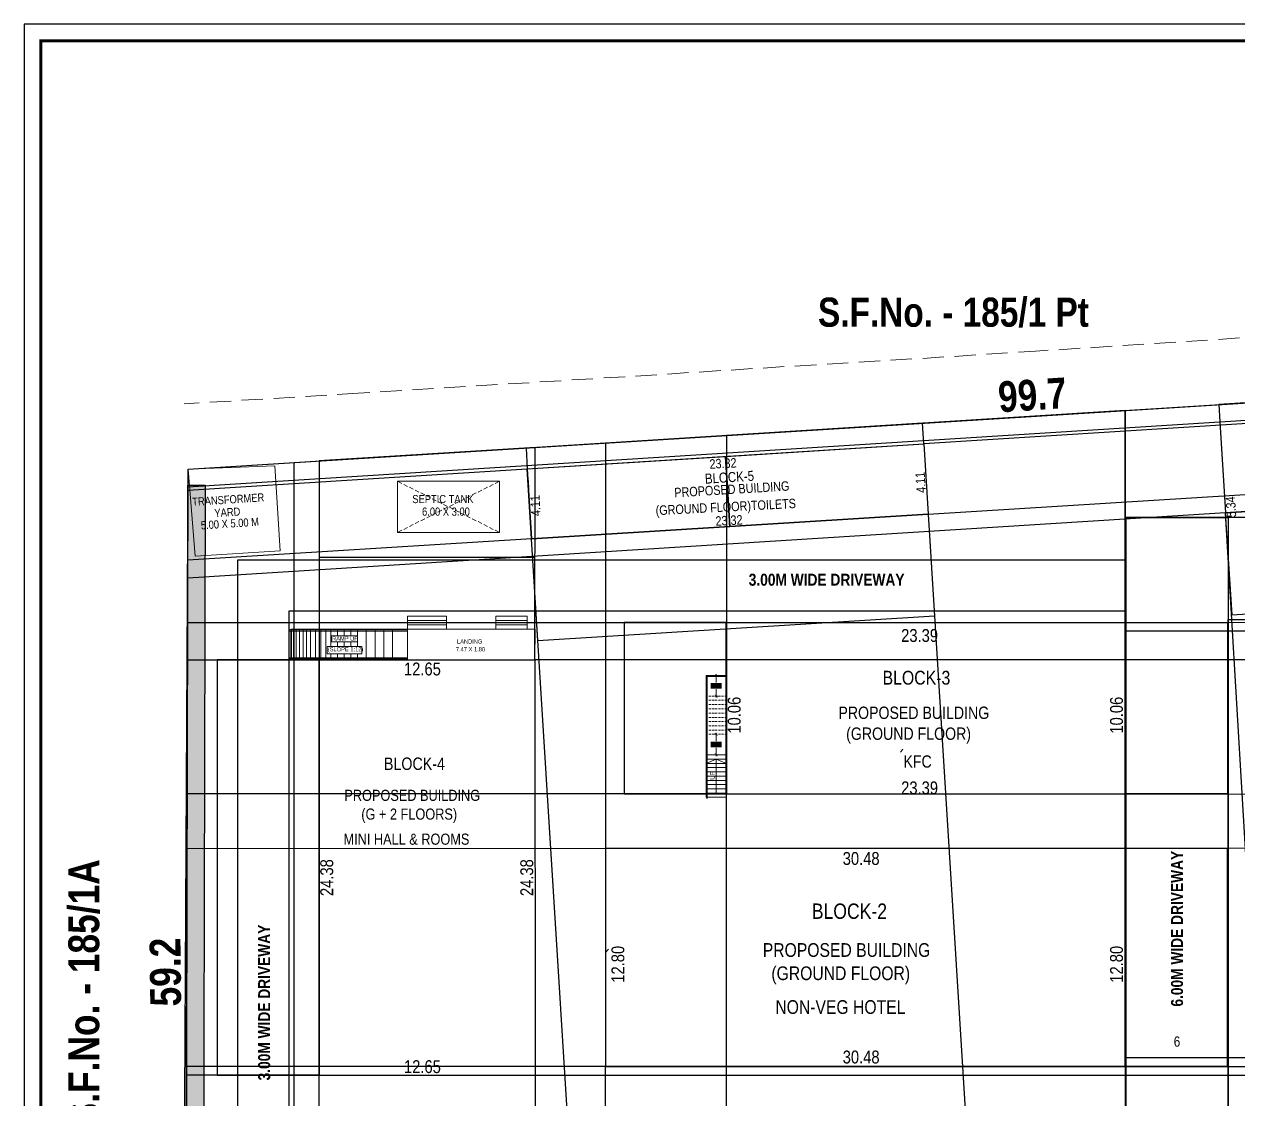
# Model space of a CAD drawing. Header units: metres. Extents: x 3750 to 6203, y 1588 to 3614.
# Drawn here: x 4000.7 to 4071.9, y 1646.6 to 1709.7 of the extents above; entities that cross this region are included whole.
import ezdxf

# ---------------------------------------------------------------- set-up
doc = ezdxf.new("R2010")
doc.units = ezdxf.units.M
for name, color, linetype in [('AS_AT_SITE', 6, 'Continuous'), ('BLK_1_FLR_0_WASH', 30, 'Continuous'), ('BLK_2_COVERED_AREA', 140, 'Continuous'), ('BLK_2_FLR_0_BLT_UP_AREA', 1, 'Continuous'), ('BLK_2_LVL_0_BLDG_FOOT_PRINT', 1, 'Continuous'), ('BLK_3_COVERED_AREA', 140, 'Continuous'), ('BLK_3_FLR_0_BLT_UP_AREA', 1, 'Continuous'), ('BLK_3_LVL_0_BLDG_FOOT_PRINT', 1, 'Continuous'), ('BLK_4_COVERED_AREA', 140, 'Continuous'), ('BLK_4_FLR_0_BLT_UP_AREA', 1, 'Continuous'), ('BLK_4_FLR_1_BLT_UP_AREA', 1, 'Continuous'), ('BLK_4_FLR_2_BLT_UP_AREA', 1, 'Continuous'), ('BLK_4_LVL_0_BLDG_FOOT_PRINT', 1, 'Continuous'), ('BLK_5_COVERED_AREA', 140, 'Continuous'), ('BLK_5_FLR_0_BLT_UP_AREA', 1, 'Continuous'), ('BLK_5_FLR_0_WASH', 56, 'Continuous'), ('BLK_5_LVL_0_BLDG_FOOT_PRINT', 1, 'Continuous'), ('BLK_6_COVERED_AREA', 140, 'Continuous'), ('BLK_6_FLR_0_BLT_UP_AREA', 1, 'Continuous'), ('BLK_6_LVL_0_BLDG_FOOT_PRINT', 1, 'Continuous'), ('DISTANCE_BLK', 238, 'Continuous'), ('DRIVE_WAY', 255, 'Continuous'), ('PER_AISLE_WIDTH', 5, 'Continuous'), ('PLOT_BOUNDARY', 70, 'Continuous'), ('RWH', 4, 'Continuous'), ('SUPER_IMPOSED', 5, 'Continuous'), ('TRANSFORMER_YARD', 7, 'Continuous'), ('TWO_WHEELER_DRIVEWAY_WAY', 6, 'Continuous')]:
    doc.layers.add(name, color=color, linetype=linetype)
for name, color, linetype, plot in [('BLK_1_LVL_0_SIDE_SETBACK1', 171, 'Continuous', False), ('BLK_2_INTERNAL_VEHICULAR_ACCESS', 161, 'Continuous', False), ('BLK_2_LVL_0_FRONT_SETBACK', 2, 'Continuous', False), ('BLK_2_LVL_0_REAR_SETBACK', 11, 'Continuous', False), ('BLK_2_LVL_0_SIDE_SETBACK1', 171, 'Continuous', False), ('BLK_2_LVL_0_SIDE_SETBACK2', 102, 'Continuous', False), ('BLK_3_INTERNAL_VEHICULAR_ACCESS', 161, 'Continuous', False), ('BLK_3_LVL_0_FRONT_SETBACK', 2, 'Continuous', False), ('BLK_3_LVL_0_REAR_SETBACK', 11, 'Continuous', False), ('BLK_3_LVL_0_SIDE_SETBACK1', 171, 'Continuous', False), ('BLK_3_LVL_0_SIDE_SETBACK2', 102, 'Continuous', False), ('BLK_4_INTERNAL_VEHICULAR_ACCESS', 161, 'Continuous', False), ('BLK_4_LVL_0_FRONT_SETBACK', 2, 'Continuous', False), ('BLK_4_LVL_0_REAR_SETBACK', 11, 'Continuous', False), ('BLK_4_LVL_0_SIDE_SETBACK1', 171, 'Continuous', False), ('BLK_4_LVL_0_SIDE_SETBACK2', 102, 'Continuous', False), ('BLK_5_INTERNAL_VEHICULAR_ACCESS', 161, 'Continuous', False), ('BLK_5_LVL_0_FRONT_SETBACK', 2, 'Continuous', False), ('BLK_5_LVL_0_REAR_SETBACK', 11, 'Continuous', False), ('BLK_5_LVL_0_SIDE_SETBACK1', 171, 'Continuous', False), ('BLK_5_LVL_0_SIDE_SETBACK2', 102, 'Continuous', False), ('BLK_6_INTERNAL_VEHICULAR_ACCESS', 161, 'Continuous', False), ('BLK_6_LVL_0_REAR_SETBACK', 11, 'Continuous', False), ('BLK_6_LVL_0_SIDE_SETBACK1', 171, 'Continuous', False), ('BLK_6_LVL_0_SIDE_SETBACK2', 102, 'Continuous', False)]:
    doc.layers.add(name, color=color, linetype=linetype, plot=plot)
doc.styles.get("Standard").update_dxf_attribs({"font": 'swissc.ttf'})
doc.styles.add('style2', font='swisscb.ttf')
doc.styles.add('style2a', font='swissc.ttf')
doc.dimstyles.new('ISO-25', dxfattribs={"dimtxt": 0.6, "dimasz": 0.18, "dimexe": 1.25, "dimexo": 0.625, "dimtad": 1, "dimdsep": 46, "dimtxsty": 'Standard', "dimcen": 0.18, "dimse1": 1, "dimse2": 1, "dimadec": 0, "dimazin": 0, "dimtfac": 1, "dimtmove": 0, "dimatfit": 3, "dimfxl": 0, "dimarcsym": 0})

# ---------------------------------------------------------------- blocks, each defined once
blk = doc.blocks.new('*D413')
at = {"layer": 'Defpoints', "color": 0, "ltscale": 0.01}
for p in [(4071.308, 1649.054), (4065.305, 1648.533), (4071.308, 1648.533)]:
    blk.add_point(p, dxfattribs=at)
at = {"layer": 'DRIVE_WAY', "color": 0, "lineweight": -2, "ltscale": 0.01}
blk.add_line((4065.485, 1649.054), (4071.128, 1649.054), dxfattribs=at)
at = {"layer": 'DRIVE_WAY', "color": 0, "ltscale": 0.01}
for points in [[(4065.485, 1649.084), (4065.485, 1649.024), (4065.305, 1649.054)], [(4071.128, 1649.084), (4071.128, 1649.024), (4071.308, 1649.054)]]:
    blk.add_solid(points, dxfattribs=at)
at = {"layer": 'DRIVE_WAY', "color": 0, "ltscale": 0.01, "insert": (4068.307, 1649.987), "char_height": 0.6, "attachment_point": 5}
blk.add_mtext('6', dxfattribs=at)

msp = doc.modelspace()

# ---------------------------------------------------------------- hatches: boundary and pattern name
at = {"layer": 'BLK_1_FLR_0_WASH', "ltscale": 0.01}
h = msp.add_hatch(dxfattribs=at)
h.set_pattern_fill('GRAVEL', color=251, scale=0.1)
h.paths.add_polyline_path([(4010.2809, 1682.6376), (4011.2805, 1682.6376), (4011.1492, 1625.4479), (4010.1492, 1625.4502)])

# ---------------------------------------------------------------- linework, layer by layer
at = {"lineweight": 25}
msp.add_lwpolyline([(4000.6749, 1594.1321), (4183.3349, 1594.1321), (4183.3349, 1709.6871), (4000.6749, 1709.6871)], close=True, dxfattribs=at)
at = {"lineweight": 25, "const_width": 0.1755}
msp.add_lwpolyline([(4001.65, 1595.1072), (4182.3598, 1595.1072), (4182.3598, 1708.712), (4001.65, 1708.712)], close=True, dxfattribs=at)
at = {"lineweight": 18}
for points in [[(4065.1216, 1690.8395), (4066.3656, 1690.9236)], [(4066.9877, 1690.9572), (4068.2317, 1691.0413)], [(4068.8537, 1691.0749), (4070.0977, 1691.159)], [(4070.7366, 1691.1926), (4071.9806, 1691.2766)], [(4053.3873, 1690.083), (4054.6313, 1690.1671)], [(4055.2534, 1690.2007), (4056.4974, 1690.2848)], [(4057.1194, 1690.3184), (4058.3634, 1690.4024)], [(4059.0023, 1690.4361), (4060.011, 1690.5033), (4060.7507, 1690.5537)], [(4061.3727, 1690.5874), (4062.6167, 1690.6714)], [(4063.2387, 1690.705), (4064.4996, 1690.7891)], [(4042.1573, 1689.3938), (4043.4014, 1689.4778)], [(4044.0234, 1689.5114), (4045.2674, 1689.5955)], [(4045.8894, 1689.6291), (4047.1503, 1689.6964)], [(4047.7723, 1689.7468), (4049.0164, 1689.814)], [(4049.6384, 1689.8645), (4050.8824, 1689.9317)], [(4051.5044, 1689.9822), (4052.7485, 1690.0494)], [(4030.9274, 1688.7045), (4032.1714, 1688.7717)], [(4032.7934, 1688.8222), (4034.0375, 1688.8894)], [(4034.6763, 1688.9399), (4035.9203, 1689.0071)], [(4036.5424, 1689.0407), (4037.7864, 1689.1248)], [(4038.4084, 1689.1584), (4039.6525, 1689.2425)], [(4040.2745, 1689.2761), (4041.5353, 1689.3601)], [(4019.0418, 1687.9648), (4019.9328, 1688.0152), (4020.9415, 1688.0825)], [(4021.5635, 1688.1161), (4022.8243, 1688.2002)], [(4023.4463, 1688.2338), (4024.6904, 1688.3178)], [(4025.3124, 1688.3515), (4026.5564, 1688.4355)], [(4027.1785, 1688.4691), (4028.4393, 1688.5532)], [(4029.0613, 1688.5868), (4030.3054, 1688.6541)], [(4010.0477, 1687.41), (4010.9387, 1687.4773)], [(4011.5607, 1687.5109), (4012.8048, 1687.5781)], [(4013.4268, 1687.6286), (4014.6708, 1687.6958)], [(4015.3097, 1687.7294), (4016.5537, 1687.8135)], [(4017.1757, 1687.8471), (4018.4198, 1687.9312)], [(4030.3222, 1684.8211), (4030.3222, 1684.8211)], [(4017.5119, 1684.0141), (4017.5119, 1684.0141)], [(4010.2831, 1683.3417), (4010.2831, 1683.3417)], [(4022.5722, 1682.871), (4022.8243, 1682.7365)], [(4022.942, 1682.686), (4023.1605, 1682.5684)], [(4023.2782, 1682.5179), (4023.4968, 1682.4003)], [(4023.6145, 1682.3498), (4023.833, 1682.2321)], [(4027.5147, 1682.3498), (4027.2961, 1682.2321)], [(4027.8509, 1682.5179), (4027.6324, 1682.4003)], [(4028.1871, 1682.686), (4027.9686, 1682.5684)], [(4028.557, 1682.871), (4028.3048, 1682.7365)], [(4053.589, 1682.7701), (4053.589, 1682.7701)], [(4023.9507, 1682.1817), (4024.1692, 1682.064)], [(4024.2869, 1682.0136), (4024.5055, 1681.8959)], [(4024.6063, 1681.8455), (4024.8417, 1681.7278)], [(4024.9425, 1681.6774), (4025.1779, 1681.5597)], [(4026.1866, 1681.6774), (4025.9512, 1681.5597)], [(4026.5228, 1681.8455), (4026.2875, 1681.7278)], [(4026.8422, 1682.0136), (4026.6237, 1681.8959)], [(4027.1785, 1682.1817), (4026.9599, 1682.064)], [(4071.0782, 1682.0904), (4071.0782, 1682.0904)], [(4024.8417, 1681.0049), (4024.6063, 1680.8872)], [(4025.1779, 1681.173), (4024.9425, 1681.0554)], [(4025.2788, 1681.5093), (4025.5141, 1681.3916)], [(4025.5141, 1681.3411), (4025.2788, 1681.2235)], [(4025.8504, 1681.5093), (4025.615, 1681.3916)], [(4025.615, 1681.3411), (4025.8504, 1681.2235)], [(4025.9512, 1681.173), (4026.1866, 1681.0554)], [(4026.2875, 1681.0049), (4026.5228, 1680.8872)], [(4023.4968, 1680.3325), (4023.2782, 1680.2148)], [(4023.833, 1680.5006), (4023.6145, 1680.3829)], [(4024.1692, 1680.6687), (4023.9507, 1680.551)], [(4024.5055, 1680.8368), (4024.2869, 1680.7191)], [(4026.6237, 1680.8368), (4026.8422, 1680.7191)], [(4026.9599, 1680.6687), (4027.1785, 1680.551)], [(4027.2961, 1680.5006), (4027.5147, 1680.3829)], [(4027.6324, 1680.3325), (4027.8509, 1680.2148)], [(4041.7539, 1680.198), (4041.7539, 1680.198)], [(4022.8243, 1679.9962), (4022.5722, 1679.8617)], [(4023.1605, 1680.1644), (4022.942, 1680.0467)], [(4027.9686, 1680.1644), (4028.1871, 1680.0467)], [(4028.3048, 1679.9962), (4028.557, 1679.8617)], [(4023.1605, 1672.3961), (4023.1605, 1674.1949), (4023.1605, 1674.9515), (4025.4469, 1674.9515), (4025.4469, 1674.1949)], [(4023.1605, 1674.6993), (4025.4469, 1674.6993)], [(4028.3384, 1674.1949), (4028.3384, 1674.9515), (4030.1709, 1674.9515), (4030.1709, 1674.1949)], [(4028.3384, 1674.6993), (4030.1709, 1674.6993)], [(4023.1605, 1674.1445), (4016.2058, 1674.1445), (4016.2058, 1674.0773), (4023.1605, 1674.0773)], [(4017.9827, 1672.1776), (4017.9827, 1672.3961), (4016.3235, 1672.3961), (4016.3235, 1674.1949), (4030.6416, 1674.1949), (4030.6327, 1672.3961)], [(4016.3235, 1674.1949), (4016.3235, 1672.3961)], [(4016.352, 1674.1949), (4016.352, 1672.3961)], [(4016.4696, 1674.1949), (4016.4696, 1672.3961)], [(4016.6209, 1674.1949), (4016.6209, 1672.3961)], [(4016.8227, 1674.1949), (4016.8227, 1672.3961)], [(4017.0412, 1674.1949), (4017.0412, 1672.3961)], [(4017.243, 1674.1949), (4017.243, 1672.3961)], [(4017.4615, 1674.1949), (4017.4615, 1672.3961)], [(4017.7641, 1674.1949), (4017.7641, 1672.3961)], [(4018.0667, 1674.1949), (4018.0667, 1672.3961)], [(4018.3693, 1674.1949), (4018.3693, 1672.3961)], [(4018.6551, 1674.1949), (4018.6551, 1673.1695)], [(4019.0586, 1674.1949), (4019.0586, 1673.7915)], [(4019.4452, 1674.1949), (4019.4452, 1673.7915)], [(4019.8319, 1674.1949), (4019.8319, 1673.7915)], [(4020.2186, 1674.1949), (4020.2186, 1673.1695)], [(4020.7397, 1674.1949), (4020.7397, 1672.3961)], [(4021.2609, 1674.1949), (4021.2609, 1672.3961)], [(4021.7652, 1674.1949), (4021.7652, 1672.3961)], [(4022.2864, 1674.1949), (4022.2864, 1672.3961)], [(4023.1605, 1674.4471), (4025.4469, 1674.4471)], [(4023.1605, 1674.1949), (4023.1605, 1672.3961)], [(4028.3384, 1674.4471), (4030.1709, 1674.4471)], [(4019.0586, 1673.4552), (4019.0586, 1673.1695)], [(4019.4452, 1673.4552), (4019.4452, 1673.1695)], [(4019.8319, 1673.4552), (4019.8319, 1673.1695)], [(4023.1605, 1672.5138), (4016.2058, 1672.5138), (4016.2058, 1672.4466), (4023.1605, 1672.4466)], [(4018.6551, 1672.7492), (4018.6551, 1672.3961)], [(4019.0586, 1672.7492), (4019.0586, 1672.3961)], [(4019.4452, 1672.7492), (4019.4452, 1672.3961)], [(4019.8319, 1672.7492), (4019.8319, 1672.3961)], [(4020.2186, 1672.7492), (4020.2186, 1672.3961)], [(4030.6416, 1672.2448), (4030.6416, 1672.0263)], [(4041.8715, 1671.8912), (4041.8715, 1671.8912)], [(4041.8715, 1671.471), (4040.6779, 1671.471), (4040.6779, 1664.3262), (4041.8715, 1664.3262)], [(4041.8715, 1671.4205), (4040.7116, 1671.4205), (4040.7116, 1664.2589)], [(4041.8715, 1671.4037), (4040.7452, 1671.4037), (4040.7452, 1664.2589)], [(4041.2663, 1671.471), (4041.1318, 1671.471)], [(4041.2663, 1671.555), (4041.2663, 1671.0675)], [(4040.762, 1670.2605), (4040.6779, 1670.2605)], [(4040.9637, 1670.2605), (4040.8292, 1670.2605)], [(4041.1487, 1670.2605), (4041.0142, 1670.2605)], [(4041.3336, 1670.2605), (4041.1991, 1670.2605)], [(4041.2663, 1670.1765), (4041.2663, 1670.664)], [(4041.5185, 1670.2605), (4041.4008, 1670.2605), (4041.2663, 1670.2605)], [(4041.7034, 1670.2605), (4041.5858, 1670.2605)], [(4041.8715, 1670.2605), (4041.7707, 1670.2605)], [(4040.762, 1670.0252), (4040.6779, 1670.0252)], [(4040.762, 1669.773), (4040.6779, 1669.773)], [(4040.762, 1669.5209), (4040.6779, 1669.5209)], [(4040.9637, 1670.0252), (4040.8292, 1670.0252)], [(4040.9637, 1669.773), (4040.8292, 1669.773)], [(4040.9637, 1669.5209), (4040.8292, 1669.5209)], [(4041.1487, 1670.0252), (4041.0142, 1670.0252)], [(4041.1487, 1669.773), (4041.0142, 1669.773)], [(4041.1487, 1669.5209), (4041.0142, 1669.5209)], [(4041.3336, 1670.0252), (4041.1991, 1670.0252)], [(4041.3336, 1669.773), (4041.1991, 1669.773)], [(4041.3336, 1669.5209), (4041.1991, 1669.5209)], [(4041.5185, 1670.0252), (4041.4008, 1670.0252)], [(4041.5185, 1669.773), (4041.4008, 1669.773)], [(4041.5185, 1669.5209), (4041.4008, 1669.5209)], [(4041.7034, 1670.0252), (4041.5858, 1670.0252)], [(4041.7034, 1669.773), (4041.5858, 1669.773)], [(4041.7034, 1669.5209), (4041.5858, 1669.5209)], [(4041.8715, 1670.0252), (4041.7707, 1670.0252)], [(4041.8715, 1669.773), (4041.7707, 1669.773)], [(4041.8715, 1669.5209), (4041.7707, 1669.5209)], [(4040.762, 1669.2687), (4040.6779, 1669.2687)], [(4040.762, 1669.0165), (4040.6779, 1669.0165)], [(4040.9637, 1669.2687), (4040.8292, 1669.2687)], [(4040.9637, 1669.0165), (4040.8292, 1669.0165)], [(4041.1487, 1669.2687), (4041.0142, 1669.2687)], [(4041.1487, 1669.0165), (4041.0142, 1669.0165)], [(4041.3336, 1669.2687), (4041.1991, 1669.2687)], [(4041.3336, 1669.0165), (4041.1991, 1669.0165)], [(4041.5185, 1669.2687), (4041.4008, 1669.2687)], [(4041.5185, 1669.0165), (4041.4008, 1669.0165)], [(4041.7034, 1669.2687), (4041.5858, 1669.2687)], [(4041.7034, 1669.0165), (4041.5858, 1669.0165)], [(4041.8715, 1669.2687), (4041.7707, 1669.2687)], [(4041.8715, 1669.0165), (4041.7707, 1669.0165)], [(4040.762, 1668.7643), (4040.6779, 1668.7643)], [(4040.762, 1668.5122), (4040.6779, 1668.5122)], [(4040.762, 1668.26), (4040.6779, 1668.26)], [(4040.9637, 1668.7643), (4040.8292, 1668.7643)], [(4040.9637, 1668.5122), (4040.8292, 1668.5122)], [(4040.9637, 1668.26), (4040.8292, 1668.26)], [(4041.1487, 1668.7643), (4041.0142, 1668.7643)], [(4041.1487, 1668.5122), (4041.0142, 1668.5122)], [(4041.1487, 1668.26), (4041.0142, 1668.26)], [(4041.3336, 1668.7643), (4041.1991, 1668.7643)], [(4041.3336, 1668.5122), (4041.1991, 1668.5122)], [(4041.3336, 1668.26), (4041.1991, 1668.26)], [(4041.2663, 1668.1087), (4041.2663, 1667.6212)], [(4041.5185, 1668.7643), (4041.4008, 1668.7643)], [(4041.5185, 1668.5122), (4041.4008, 1668.5122)], [(4041.5185, 1668.26), (4041.4008, 1668.26)], [(4041.7034, 1668.7643), (4041.5858, 1668.7643)], [(4041.7034, 1668.5122), (4041.5858, 1668.5122)], [(4041.7034, 1668.26), (4041.5858, 1668.26)], [(4041.8715, 1668.7643), (4041.7707, 1668.7643)], [(4041.8715, 1668.5122), (4041.7707, 1668.5122)], [(4041.8715, 1668.26), (4041.7707, 1668.26)], [(4040.762, 1668.0246), (4040.6779, 1668.0246)], [(4040.9637, 1668.0246), (4040.8292, 1668.0246)], [(4041.1487, 1668.0246), (4041.0142, 1668.0246)], [(4041.2663, 1668.0246), (4041.1318, 1668.0246)], [(4041.3336, 1668.0246), (4041.1991, 1668.0246)], [(4041.5185, 1668.0246), (4041.4008, 1668.0246)], [(4041.7034, 1668.0246), (4041.5858, 1668.0246)], [(4041.8715, 1668.0246), (4041.7707, 1668.0246)], [(4041.8715, 1666.8142), (4040.6779, 1666.8142)], [(4041.2663, 1666.7302), (4041.2663, 1667.2177)], [(4041.2663, 1666.8142), (4041.4008, 1666.8142)], [(4041.2663, 1666.5621), (4041.8715, 1666.3099), (4040.6779, 1666.3099), (4041.2663, 1666.5621), (4041.2663, 1664.5615)], [(4041.8715, 1666.5621), (4040.6779, 1666.5621)], [(4041.8715, 1666.0745), (4040.6779, 1666.0745)], [(4041.8715, 1665.8224), (4040.6779, 1665.8224)], [(4041.8715, 1665.5702), (4040.6779, 1665.5702)], [(4041.8715, 1665.318), (4040.6779, 1665.318)], [(4041.8715, 1665.0659), (4040.6779, 1665.0659)], [(4041.8715, 1664.8137), (4040.6779, 1664.8137)], [(4041.8715, 1664.5615), (4040.6779, 1664.5615)], [(4040.7116, 1664.2589), (4040.7452, 1664.2589)], [(4045.6373, 1661.3262), (4045.6373, 1661.3262)], [(4030.6416, 1654.1559), (4030.6416, 1654.3912)], [(4034.7772, 1654.3663), (4034.7772, 1654.3663)], [(4038.627, 1648.5327), (4038.627, 1648.5327)]]:
    msp.add_lwpolyline(points, dxfattribs=at)
at = {"lineweight": 25}
msp.add_lwpolyline([(4030.2213, 1683.0559), (4030.2549, 1682.5179)], dxfattribs=at)
at = {"lineweight": 18}
for points in [[(4028.557, 1682.871), (4028.557, 1679.8617), (4022.5722, 1679.8617), (4022.5722, 1682.871)], [(4018.7056, 1673.7915), (4020.2186, 1673.7915), (4020.2186, 1673.4552), (4018.7056, 1673.4552)], [(4018.4534, 1673.1695), (4020.4707, 1673.1695), (4020.4707, 1672.7492), (4018.4534, 1672.7492)]]:
    msp.add_lwpolyline(points, close=True, dxfattribs=at)
at = {"color": 255, "ltscale": 0.01}
msp.add_lwpolyline([(4105.4699, 1674.7525), (4107.2071, 1680.7525), (4065.3053, 1680.7525), (4065.3053, 1627.0326), (4071.308, 1627.0326), (4071.308, 1674.7525)], close=True, dxfattribs=at)
at = {"ltscale": 0.01}
msp.add_lwpolyline([(4071.308, 1630.0326), (4071.308, 1627.0326), (4013.2054, 1627.0326), (4013.2054, 1678.2515), (4065.3053, 1678.2515), (4065.3053, 1675.2515), (4016.2054, 1675.2515), (4016.2054, 1630.0326)], close=True, dxfattribs=at)
at = {"color": 252, "lineweight": 18}
for points in [[(4052.0928, 1666.9823), (4052.2273, 1667.1505)], [(4034.7772, 1655.2236), (4034.9453, 1655.4086)]]:
    msp.add_lwpolyline(points, dxfattribs=at)
at = {"color": 7}
for points in [[(4040.9469, 1671.0339), (4040.9469, 1670.6976), (4041.5858, 1671.0339)], [(4040.9469, 1670.6976), (4041.5858, 1671.0339), (4041.5858, 1670.6976)], [(4040.9469, 1667.5875), (4040.9469, 1667.2513), (4041.5858, 1667.5875)], [(4040.9469, 1667.2513), (4041.5858, 1667.5875), (4041.5858, 1667.2513)]]:
    msp.add_solid(points, dxfattribs=at)
for points in [[(4041.3672, 1671.3869), (4041.1823, 1671.5382), (4041.1991, 1671.555)], [(4041.3504, 1671.3701), (4041.3672, 1671.3869), (4041.1823, 1671.5382)], [(4041.1991, 1670.3614), (4041.1823, 1670.3446), (4041.3672, 1670.1933)], [(4041.1823, 1670.3446), (4041.3672, 1670.1933), (4041.3504, 1670.1765)], [(4041.3672, 1667.9406), (4041.1823, 1668.0919), (4041.1991, 1668.1087)], [(4041.3504, 1667.9238), (4041.3672, 1667.9406), (4041.1823, 1668.0919)], [(4041.1991, 1666.9151), (4041.1823, 1666.8983), (4041.3672, 1666.747)], [(4041.1823, 1666.8983), (4041.3672, 1666.747), (4041.3504, 1666.7302)]]:
    msp.add_solid(points)
at = {"layer": 'AS_AT_SITE', "color": 6, "linetype": 'Continuous'}
msp.add_lwpolyline([(4010.2831, 1683.577), (4109.8306, 1689.8123), (4091.0002, 1624.7738), (4009.9761, 1624.4431), (4010.2831, 1683.577)], dxfattribs=at)
at = {"layer": 'BLK_1_LVL_0_SIDE_SETBACK1'}
msp.add_lwpolyline([(4065.2765, 1645.5417), (4034.7965, 1645.5397), (4034.7965, 1644.0197), (4016.5058, 1644.0197), (4016.5058, 1683.9668), (4065.2561, 1687.0203)], close=True, dxfattribs=at)
at = {"layer": 'BLK_2_COVERED_AREA', "lineweight": 18}
msp.add_lwpolyline([(4034.7772, 1648.5327), (4034.7772, 1661.3327), (4065.2561, 1661.3327), (4065.2561, 1648.5327)], close=True, dxfattribs=at)
at = {"layer": 'BLK_2_FLR_0_BLT_UP_AREA', "color": 14, "lineweight": 18}
msp.add_lwpolyline([(4034.7772, 1648.5327), (4034.7772, 1661.3327), (4065.2561, 1661.3327), (4065.2561, 1648.5327)], close=True, dxfattribs=at)
at = {"layer": 'BLK_2_INTERNAL_VEHICULAR_ACCESS'}
msp.add_lwpolyline([(4065.2561, 1661.3327), (4071.2561, 1661.3327), (4071.2561, 1648.5327), (4065.2561, 1648.5327)], close=True, dxfattribs=at)
at = {"layer": 'BLK_2_LVL_0_BLDG_FOOT_PRINT', "lineweight": 18}
msp.add_lwpolyline([(4034.7772, 1648.5327), (4034.7772, 1661.3327), (4065.2561, 1661.3327), (4065.2561, 1648.5327)], close=True, dxfattribs=at)
at = {"layer": 'BLK_2_LVL_0_FRONT_SETBACK'}
msp.add_lwpolyline([(4065.2561, 1661.3327), (4065.2561, 1648.5327), (4097.879, 1648.5327), (4101.5827, 1661.3262)], close=True, dxfattribs=at)
at = {"layer": 'BLK_2_LVL_0_REAR_SETBACK'}
msp.add_lwpolyline([(4034.7772, 1661.3327), (4034.7772, 1648.5327), (4010.2024, 1648.5327), (4010.2318, 1661.3262)], close=True, dxfattribs=at)
at = {"layer": 'BLK_2_LVL_0_SIDE_SETBACK1'}
msp.add_line((4016.5058, 1683.9666), (4016.5058, 1683.9679), dxfattribs=at)
msp.add_lwpolyline([(4034.7772, 1661.3327), (4065.2561, 1661.3327), (4065.2548, 1687.0203), (4034.7772, 1685.1113)], close=True, dxfattribs=at)
at = {"layer": 'BLK_2_LVL_0_SIDE_SETBACK2'}
msp.add_lwpolyline([(4034.7772, 1648.5327), (4065.2561, 1648.5327), (4065.2561, 1624.9801), (4057.1931, 1624.8919), (4034.7772, 1624.6467)], close=True, dxfattribs=at)
at = {"layer": 'BLK_3_COVERED_AREA', "lineweight": 18}
msp.add_lwpolyline([(4041.8715, 1664.5262), (4041.8715, 1674.5793), (4065.2561, 1674.5793), (4065.2561, 1664.5262)], close=True, dxfattribs=at)
at = {"layer": 'BLK_3_FLR_0_BLT_UP_AREA', "color": 14, "lineweight": 18}
msp.add_lwpolyline([(4041.8715, 1664.5262), (4041.8715, 1674.5793), (4065.2561, 1674.5793), (4065.2561, 1664.5262)], close=True, dxfattribs=at)
at = {"layer": 'BLK_3_INTERNAL_VEHICULAR_ACCESS'}
for points in [[(4041.8643, 1674.5793), (4035.8643, 1674.5793), (4035.8643, 1664.5193), (4041.8643, 1664.5193)], [(4065.2633, 1674.5793), (4071.2633, 1674.5793), (4071.2633, 1664.5193), (4065.2633, 1664.5193)]]:
    msp.add_lwpolyline(points, close=True, dxfattribs=at)
at = {"layer": 'BLK_3_LVL_0_BLDG_FOOT_PRINT', "lineweight": 18}
msp.add_lwpolyline([(4041.8715, 1664.5262), (4041.8715, 1674.5793), (4065.2561, 1674.5793), (4065.2561, 1664.5262)], close=True, dxfattribs=at)
at = {"layer": 'BLK_3_LVL_0_FRONT_SETBACK'}
msp.add_lwpolyline([(4065.2561, 1674.5793), (4065.2561, 1664.5262), (4102.5047, 1664.5107), (4105.4164, 1674.5676)], close=True, dxfattribs=at)
at = {"layer": 'BLK_3_LVL_0_REAR_SETBACK'}
msp.add_line((4065.2561, 1664.3262), (4065.2589, 1664.3262), dxfattribs=at)
msp.add_lwpolyline([(4041.8715, 1674.5793), (4041.8715, 1664.5262), (4010.2389, 1664.5262), (4010.262, 1674.5793)], close=True, dxfattribs=at)
at = {"layer": 'BLK_3_LVL_0_SIDE_SETBACK1'}
msp.add_lwpolyline([(4041.8715, 1674.5793), (4065.2561, 1674.5793), (4065.2686, 1687.0211), (4041.8715, 1685.5556)], close=True, dxfattribs=at)
at = {"layer": 'BLK_3_LVL_0_SIDE_SETBACK2'}
msp.add_lwpolyline([(4041.8715, 1664.5262), (4065.2561, 1664.5262), (4065.2561, 1624.9801), (4041.8715, 1624.7243)], close=True, dxfattribs=at)
at = {"layer": 'BLK_4_COVERED_AREA', "lineweight": 18}
msp.add_lwpolyline([(4017.9827, 1672.3961), (4030.6327, 1672.3961), (4030.6416, 1648.0197), (4017.9827, 1648.0197)], close=True, dxfattribs=at)
at = {"layer": 'BLK_4_FLR_0_BLT_UP_AREA', "color": 14, "lineweight": 18}
msp.add_lwpolyline([(4017.9827, 1672.3961), (4030.6327, 1672.3961), (4030.6416, 1648.0197), (4017.9827, 1648.0197)], close=True, dxfattribs=at)
at = {"layer": 'BLK_4_FLR_1_BLT_UP_AREA', "color": 14, "lineweight": 18}
msp.add_lwpolyline([(4017.9827, 1672.3961), (4030.6327, 1672.3961), (4030.6416, 1648.0197), (4017.9827, 1648.0197)], close=True, dxfattribs=at)
at = {"layer": 'BLK_4_FLR_2_BLT_UP_AREA', "color": 14, "lineweight": 18}
msp.add_lwpolyline([(4017.9827, 1672.3961), (4030.6327, 1672.3961), (4030.6416, 1648.0197), (4017.9827, 1648.0197)], close=True, dxfattribs=at)
at = {"layer": 'BLK_4_INTERNAL_VEHICULAR_ACCESS'}
for points in [[(4017.9827, 1672.3961), (4030.6327, 1672.3961), (4030.6327, 1678.3961), (4017.9827, 1678.3961)], [(4017.9827, 1648.0197), (4017.9827, 1672.3961), (4011.9827, 1672.3961), (4011.9827, 1648.0197)]]:
    msp.add_lwpolyline(points, close=True, dxfattribs=at)
at = {"layer": 'BLK_4_LVL_0_BLDG_FOOT_PRINT', "lineweight": 18}
msp.add_lwpolyline([(4017.9827, 1672.3961), (4030.6327, 1672.3961), (4030.6416, 1648.0197), (4017.9827, 1648.0197)], close=True, dxfattribs=at)
at = {"layer": 'BLK_4_LVL_0_FRONT_SETBACK'}
msp.add_lwpolyline([(4030.6327, 1672.3961), (4030.6416, 1648.0197), (4097.7301, 1648.0197), (4104.7877, 1672.3961)], close=True, dxfattribs=at)
at = {"layer": 'BLK_4_LVL_0_REAR_SETBACK'}
msp.add_lwpolyline([(4017.9827, 1672.3961), (4017.9827, 1648.0197), (4010.2008, 1648.0197), (4010.2573, 1672.3961)], close=True, dxfattribs=at)
at = {"layer": 'BLK_4_LVL_0_SIDE_SETBACK1'}
msp.add_lwpolyline([(4017.9827, 1672.3961), (4030.6327, 1672.3961), (4030.6416, 1684.8522), (4017.9827, 1684.0593)], close=True, dxfattribs=at)
at = {"layer": 'BLK_4_LVL_0_SIDE_SETBACK2'}
msp.add_lwpolyline([(4017.9827, 1648.0197), (4030.6416, 1648.0197), (4030.6416, 1624.6178), (4030.6418, 1624.6014), (4023.9344, 1624.528), (4019.8316, 1624.4832), (4017.9827, 1624.4758)], close=True, dxfattribs=at)
at = {"layer": 'BLK_5_COVERED_AREA', "lineweight": 18}
msp.add_lwpolyline([(4030.1877, 1683.5939), (4030.4398, 1679.4919), (4053.7067, 1680.9377), (4053.4545, 1685.0564)], close=True, dxfattribs=at)
at = {"layer": 'BLK_5_FLR_0_BLT_UP_AREA', "color": 14, "lineweight": 18}
msp.add_lwpolyline([(4030.1877, 1683.5939), (4030.4398, 1679.4919), (4053.7067, 1680.9377), (4053.4545, 1685.0564)], close=True, dxfattribs=at)
at = {"layer": 'BLK_5_FLR_0_WASH', "color": 2, "ltscale": 0.01}
msp.add_lwpolyline([(4041.8211, 1684.3252), (4053.4545, 1685.0564), (4053.7067, 1680.9377), (4042.0733, 1680.2148)], close=True, dxfattribs=at)
at = {"layer": 'BLK_5_FLR_0_WASH', "color": 1, "ltscale": 0.01}
msp.add_lwpolyline([(4030.1877, 1683.5939), (4041.8211, 1684.3252), (4042.0733, 1680.2148), (4030.4398, 1679.4919)], close=True, dxfattribs=at)
at = {"layer": 'BLK_5_INTERNAL_VEHICULAR_ACCESS'}
msp.add_lwpolyline([(4030.4398, 1679.4919), (4053.7067, 1680.9377), (4054.0792, 1674.9492), (4030.8149, 1673.5036)], close=True, dxfattribs=at)
at = {"layer": 'BLK_5_LVL_0_BLDG_FOOT_PRINT', "lineweight": 18}
msp.add_lwpolyline([(4030.1877, 1683.5939), (4030.4398, 1679.4919), (4053.7067, 1680.9377), (4053.4545, 1685.0564)], close=True, dxfattribs=at)
at = {"layer": 'BLK_5_LVL_0_FRONT_SETBACK'}
msp.add_lwpolyline([(4053.4545, 1685.0564), (4053.7105, 1680.9379), (4108.2419, 1684.3264), (4109.4728, 1688.5778)], close=True, dxfattribs=at)
at = {"layer": 'BLK_5_LVL_0_REAR_SETBACK'}
msp.add_lwpolyline([(4030.1877, 1683.5939), (4030.4426, 1679.4921), (4010.2708, 1678.2386), (4010.2802, 1682.3425)], close=True, dxfattribs=at)
at = {"layer": 'BLK_5_LVL_0_SIDE_SETBACK1'}
msp.add_lwpolyline([(4030.1115, 1684.819), (4030.1877, 1683.5939), (4053.4545, 1685.0564), (4053.3787, 1686.2764)], close=True, dxfattribs=at)
at = {"layer": 'BLK_5_LVL_0_SIDE_SETBACK2'}
msp.add_lwpolyline([(4030.4398, 1679.4919), (4053.7067, 1680.9377), (4057.1931, 1624.8919), (4033.8503, 1624.6514)], close=True, dxfattribs=at)
at = {"layer": 'BLK_6_COVERED_AREA', "lineweight": 18}
msp.add_lwpolyline([(4070.818, 1686.352), (4071.1542, 1681.0228), (4099.952, 1682.8384), (4099.6326, 1688.1676)], close=True, dxfattribs=at)
at = {"layer": 'BLK_6_FLR_0_BLT_UP_AREA', "color": 13, "lineweight": 18}
msp.add_lwpolyline([(4070.818, 1686.352), (4071.1542, 1681.0228), (4099.952, 1682.8384), (4099.6326, 1688.1676)], close=True, dxfattribs=at)
at = {"layer": 'BLK_6_INTERNAL_VEHICULAR_ACCESS'}
msp.add_lwpolyline([(4071.1374, 1681.0228), (4071.5152, 1675.0342), (4100.313, 1676.8498), (4099.952, 1682.8384)], close=True, dxfattribs=at)
at = {"layer": 'BLK_6_LVL_0_BLDG_FOOT_PRINT', "lineweight": 18}
msp.add_lwpolyline([(4070.818, 1686.352), (4071.1542, 1681.0228), (4099.952, 1682.8384), (4099.6326, 1688.1676)], close=True, dxfattribs=at)
at = {"layer": 'BLK_6_LVL_0_REAR_SETBACK'}
msp.add_lwpolyline([(4070.818, 1686.352), (4071.154, 1681.0228), (4010.268, 1677.1869), (4010.2803, 1682.5375)], close=True, dxfattribs=at)
at = {"layer": 'BLK_6_LVL_0_SIDE_SETBACK1'}
msp.add_lwpolyline([(4070.8202, 1686.3521), (4099.6326, 1688.1676), (4099.5729, 1689.1698), (4070.7598, 1687.3651)], close=True, dxfattribs=at)
at = {"layer": 'BLK_6_LVL_0_SIDE_SETBACK2'}
msp.add_lwpolyline([(4071.1543, 1681.0228), (4099.9521, 1682.8384), (4101.2913, 1660.32), (4091.1415, 1625.2633), (4074.4698, 1625.0809)], close=True, dxfattribs=at)
at = {"layer": 'DISTANCE_BLK', "lineweight": 18}
for points in [[(4070.8202, 1686.3521), (4071.1564, 1681.0229), (4099.9542, 1682.8386), (4099.6348, 1688.1677)], [(4030.1877, 1683.5939), (4030.4398, 1679.4919), (4053.7067, 1680.9377), (4053.4545, 1685.0564)], [(4041.8715, 1664.5262), (4041.8686, 1674.5793), (4065.2531, 1674.5863), (4065.2561, 1664.5331)], [(4017.9827, 1672.3961), (4030.6327, 1672.3961), (4030.6416, 1648.0197), (4017.9827, 1648.0197)], [(4034.7772, 1648.5327), (4034.7734, 1661.3327), (4065.2523, 1661.3418), (4065.2561, 1648.5418)]]:
    msp.add_lwpolyline(points, close=True, dxfattribs=at)
at = {"layer": 'DISTANCE_BLK', "color": 1, "ltscale": 0.01}
msp.add_lwpolyline([(4065.2561, 1648.5417), (4034.7772, 1648.5327)], dxfattribs=at)
at = {"layer": 'DRIVE_WAY', "ltscale": 0.01}
msp.add_lwpolyline([(4071.308, 1627.0326), (4065.3053, 1627.0326), (4065.3053, 1680.7525), (4071.308, 1680.7525)], close=True, dxfattribs=at)
at = {"layer": 'PER_AISLE_WIDTH', "ltscale": 0.01}
msp.add_lwpolyline([(4072.8112, 1674.0787), (4065.3053, 1674.0787), (4065.3053, 1649.0542), (4072.8112, 1649.0542)], close=True, dxfattribs=at)
at = {"layer": 'PLOT_BOUNDARY'}
msp.add_lwpolyline([(4010.1469, 1624.4438), (4010.2827, 1683.577), (4060.0564, 1686.6947), (4109.8302, 1689.8123), (4091.1415, 1625.2633), (4050.6439, 1624.8203), (4050.6439, 1624.8203), (4019.8579, 1624.4834)], close=True, dxfattribs=at)
at = {"layer": 'RWH'}
msp.add_lwpolyline([(4010.2809, 1682.6376), (4011.2805, 1682.6376), (4011.1492, 1625.4479), (4010.1492, 1625.4502)], close=True, dxfattribs=at)
at = {"layer": 'SUPER_IMPOSED'}
msp.add_lwpolyline([(4010.1469, 1624.4438), (4010.2831, 1683.577), (4060.0568, 1686.6947), (4109.8306, 1689.8123), (4091.1419, 1625.2633), (4050.6443, 1624.8203), (4050.6443, 1624.8203), (4019.8583, 1624.4835)], close=True, dxfattribs=at)
at = {"layer": 'TRANSFORMER_YARD', "lineweight": 18}
msp.add_lwpolyline([(4010.2831, 1683.577), (4015.3769, 1683.7788), (4015.6963, 1678.7858), (4010.7034, 1678.4664)], close=True, dxfattribs=at)
at = {"layer": 'TWO_WHEELER_DRIVEWAY_WAY', "ltscale": 0.01}
msp.add_lwpolyline([(4065.3053, 1630.0326), (4065.3053, 1627.0326), (4013.2054, 1627.0326), (4013.2054, 1678.2515), (4065.3053, 1678.2515), (4065.3053, 1675.2515), (4016.2054, 1675.2515), (4016.2054, 1630.0326)], close=True, dxfattribs=at)

# ---------------------------------------------------------------- texts
at = {"attachment_point": 4}
for s, insert, char_height, style in [('S.F.No. - 185/1 Pt', (4047.2439, 1692.767), 1.709768, 'style2'), ('SEPTIC TANK', (4023.4413, 1681.8235), 0.478363, 'style2a'), ('6.00 X 3.00', (4024.0129, 1681.0837), 0.478363, 'style2a'), ('3.00M WIDE DRIVEWAY', (4043.1785, 1677.0877), 0.704018, 'style2'), ('23.39', (4052.1225, 1673.8156), 0.7543, 'style2a'), ('(SLOPE 1:12)', (4018.4817, 1672.9776), 0.24449, 'style2a'), ('RAMP UP', (4018.7339, 1673.6333), 0.24449, 'style2a'), ('7.47 X 1.80', (4025.9967, 1673.0112), 0.24449, 'style2a'), ('LANDING', (4026.0639, 1673.4652), 0.24449, 'style2a'), ('12.65', (4022.9537, 1671.8491), 0.7543, 'style2a'), ('BLOCK-3', (4051.0297, 1671.3359), 0.81103, 'style2a'), ('1.20', (4040.9594, 1670.8758), 0.21723, 'style2a'), ('PROPOSED BUILDING', (4048.4407, 1669.2782), 0.724136, 'style2a'), ('(GROUND FLOOR)', (4048.8946, 1667.95), 0.724136, 'style2a'), ('1.20', (4040.9594, 1667.4293), 0.21723, 'style2a'), ('BLOCK-4', (4021.7769, 1666.2881), 0.72992, 'style2a'), ('KFC', (4052.257, 1666.4201), 0.72414, 'style2a'), ('23.39', (4052.1225, 1664.8716), 0.7543, 'style2a'), ('PROPOSED BUILDING', (4019.4568, 1664.4345), 0.651714, 'style2a'), ('(G + 2 FLOORS)', (4020.4487, 1663.2409), 0.651714, 'style2a'), ('MINI HALL & ROOMS', (4019.4064, 1661.8623), 0.651714, 'style2a'), ('30.48', (4048.6929, 1660.7282), 0.7543, 'style2a'), ('BLOCK-2', (4046.8772, 1657.6354), 0.90114, 'style2a'), ('PROPOSED BUILDING', (4044.0023, 1655.3566), 0.804595, 'style2a'), ('(GROUND FLOOR)', (4044.5067, 1653.8771), 0.804595, 'style2a'), ('NON-VEG HOTEL', (4044.7421, 1652.011), 0.804595, 'style2a'), ('12.65', (4022.9537, 1648.5141), 0.7543, 'style2a'), ('30.48', (4048.6929, 1649.0775), 0.7543, 'style2a')]:
    msp.add_mtext(s, dxfattribs=dict(at, insert=insert, char_height=char_height, style=style))
for s, insert, char_height, rotation, style in [('99.7', (4057.8165, 1687.7961), 1.79984, 3.735513, 'style2'), ('23.32', (4040.8777, 1683.8717), 0.55316, 3.010001, 'style2a'), ('BLOCK-5', (4040.607, 1683.0112), 0.58881, 3.625183, 'style2a'), ('4.11', (4053.2941, 1682.1866), 0.55316, 93.213841, 'style2a'), ('PROPOSED BUILDING', (4038.8146, 1682.196), 0.553155, 3.416814, 'style2a'), ('TRANSFORMER', (4010.5306, 1681.6548), 0.478363, 3.724639, 'style2a'), ('4.11', (4030.6988, 1680.8247), 0.55316, 93.252232, 'style2a'), ('(GROUND FLOOR)TOILETS', (4037.7226, 1681.0697), 0.553155, 2.962288, 'style2a'), ('5.34', (4071.5069, 1680.7504), 0.55316, 93.213841, 'style2a'), ('        YARD', (4010.614, 1680.9151), 0.478362, 3.894398, 'style2a'), ('23.32', (4041.2308, 1680.5261), 0.55316, 2.988312, 'style2a'), ('10.06', (4042.3333, 1668.0612), 0.7543, 90, 'style2a'), ('10.06', (4064.7605, 1668.0612), 0.7543, 90, 'style2a'), ('UP', (4041.0426, 1665.3545), 0.26576, 90, 'style2a'), ('S.F.No. - 185/1A', (4004.194, 1645.0139), 1.810346, 90, 'style2'), ('24.38', (4018.4266, 1658.5293), 0.7543, 90, 'style2a'), ('24.38', (4030.1614, 1658.5293), 0.7543, 90, 'style2a'), ('3.00M WIDE DRIVEWAY', (4014.7553, 1647.71), 0.704018, 90, 'style2'), ('59.2', (4008.9855, 1652.0493), 1.81035, 90.592985, 'style2'), ('12.80', (4035.5076, 1653.444), 0.7543, 90, 'style2a'), ('12.80', (4064.7605, 1653.444), 0.7543, 90, 'style2a')]:
    msp.add_mtext(s, dxfattribs=dict(at, insert=insert, char_height=char_height, rotation=rotation, style=style))
at = {"layer": 'DRIVE_WAY', "insert": (4068.3112, 1652.0413), "char_height": 0.704018, "attachment_point": 4, "rotation": 90, "style": 'style2'}
msp.add_mtext('6.00M WIDE DRIVEWAY', dxfattribs=at)
at = {"layer": 'TRANSFORMER_YARD', "insert": (4011.035, 1680.2763), "char_height": 0.478362, "attachment_point": 4, "rotation": 3.71361, "style": 'style2a'}
msp.add_mtext('5.00 X 5.00 M', dxfattribs=at)

# ---------------------------------------------------------------- dimensions: what is measured, and where the dimension line sits
at = {"layer": 'DRIVE_WAY', "color": 255, "ltscale": 0.01}
dim = msp.add_linear_dim(base=(4071.3082, 1649.0542), p1=(4065.3053, 1648.5327), p2=(4071.3082, 1648.5327), dimstyle='ISO-25', dxfattribs=at)
dim.commit()
dim.dimension.update_dxf_attribs({"geometry": '*D413', "text_midpoint": (4068.3067, 1649.9872)})

doc.saveas('drawing.dxf')
